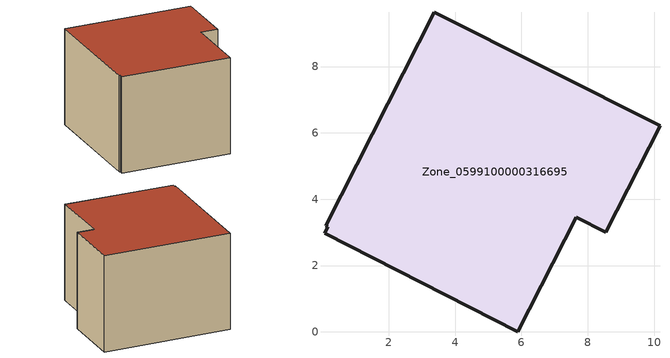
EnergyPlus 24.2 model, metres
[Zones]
Zone_0599100000316695
 floor ground (C_G): 8.55,3 7.65,3.46 5.89,0 0.06,2.97 0.16,3.16 0.1,3.19 3.38,9.64 10.18,6.21 z0
 wall outside (C_F): 7.65,3.46 8.55,3 10.18,6.21 3.38,9.64 0.1,3.19 0.16,3.16 0.06,2.97 5.89,0 7.65,3.46 z0:5.76
 roof outside (C_R): 0.06,2.97 5.89,0 7.65,3.46 8.55,3 10.18,6.21 3.38,9.64 0.1,3.19 0.16,3.16 z5.76
[BUILDING]
Pand.0599100000316695: North Axis=0; Terrain=City; Loads Convergence Tolerance Value=0.04; Temperature Convergence Tolerance Value=0.4; Solar Distribution=FullExterior; Maximum Number of Warmup Days=25; Minimum Number of Warmup Days=1
[Site:Location]
Rotterdam.The.Hague.AP_ZH_NLD Design_Conditions: Latitude=51.96; Longitude=4.45; Time Zone=1; Elevation=-4.5
[SITE:GROUNDTEMPERATURE:BUILDINGSURFACE]
18, 18, 18, 18, 18, 18, 18, 18, 18, 18, 18, 18
[MATERIAL] Thermal Absorptance=0.9; Solar Absorptance=0.7; Visible Absorptance=0.7
Name | Roughness | Thickness | Conductivity | Density | Specific Heat
G.TC.1975-1991 | MediumSmooth | 0.15 | 0.288461 | 540 | 1210
F.TC.1975-1991 | Rough | 0.3 | 0.230769 | 1920 | 840
R.TC.1975-1991 | MediumRough | 0.2 | 0.153846 | 1500 | 1000
[CONSTRUCTION]
C_G: G.TC.1975-1991
C_F: F.TC.1975-1991
C_R: R.TC.1975-1991
[ZONE]
Zone_0599100000316695: Type=1; Multiplier=1; Ceiling Height=Autocalculate; Volume=Autocalculate; Floor Area=autocalculate; Part of Total Floor Area=Yes
[ZONEINFILTRATION:DESIGNFLOWRATE]
Infil_Zone_0599100000316695: Zone or ZoneList or Space or SpaceList=Zone_0599100000316695; Schedule=AlwaysOn; Design Flow Rate Calculation Method=Flow/Area; Flow Rate per Floor Area=0.003; Constant Term Coefficient=1; Temperature Term Coefficient=0; Velocity Term Coefficient=0; Velocity Squared Term Coefficient=0
[HVACTEMPLATE:ZONE:IDEALLOADSAIRSYSTEM]
Zone_0599100000316695: Maximum Heating Supply Air Temperature=50; Minimum Cooling Supply Air Temperature=13; Maximum Heating Supply Air Humidity Ratio=0.0156; Minimum Cooling Supply Air Humidity Ratio=0.0077; Heating Limit=NoLimit; Cooling Limit=NoLimit; Dehumidification Control Type=ConstantSensibleHeatRatio; Cooling Sensible Heat Ratio=0.7; Dehumidification Setpoint=60; Humidification Control Type=None; Humidification Setpoint=30; Outdoor Air Method=None; Outdoor Air Flow Rate per Person=0.00944; Outdoor Air Flow Rate per Zone Floor Area=0; Outdoor Air Flow Rate per Zone=0; Demand Controlled Ventilation Type=None; Outdoor Air Economizer Type=NoEconomizer; Heat Recovery Type=None; Sensible Heat Recovery Effectiveness=0.7; Latent Heat Recovery Effectiveness=0.65
[ZONECONTROL:THERMOSTAT]
ThermostatControl_Zone_0599100000316695: Zone or ZoneList=Zone_0599100000316695; Control Type Schedule=DualSetpointControlType; Control 1=Thermostat_Zone_0599100000316695; Temperature Difference Between Cutout And Setpoint=0
[THERMOSTATSETPOINT:DUALSETPOINT]
Thermostat_Zone_0599100000316695: Heating Setpoint Temperature Schedule=HeatingSetpoint_Zone_0599100000316695; Cooling Setpoint Temperature Schedule=CoolingSetpoint_Zone_0599100000316695
[SCHEDULE:COMPACT]
HeatingSetpoint_Zone_0599100000316695: Through: 12/31, For: AllDays, Until: 24:00, 21
CoolingSetpoint_Zone_0599100000316695: Through: 12/31, For: AllDays, Until: 24:00, 24
DualSetpointControlType: Through: 12/31, For: AllDays, Until: 24:00, 4
AlwaysOn: Through: 12/31, For: AllDays, Until: 24:00, 1
